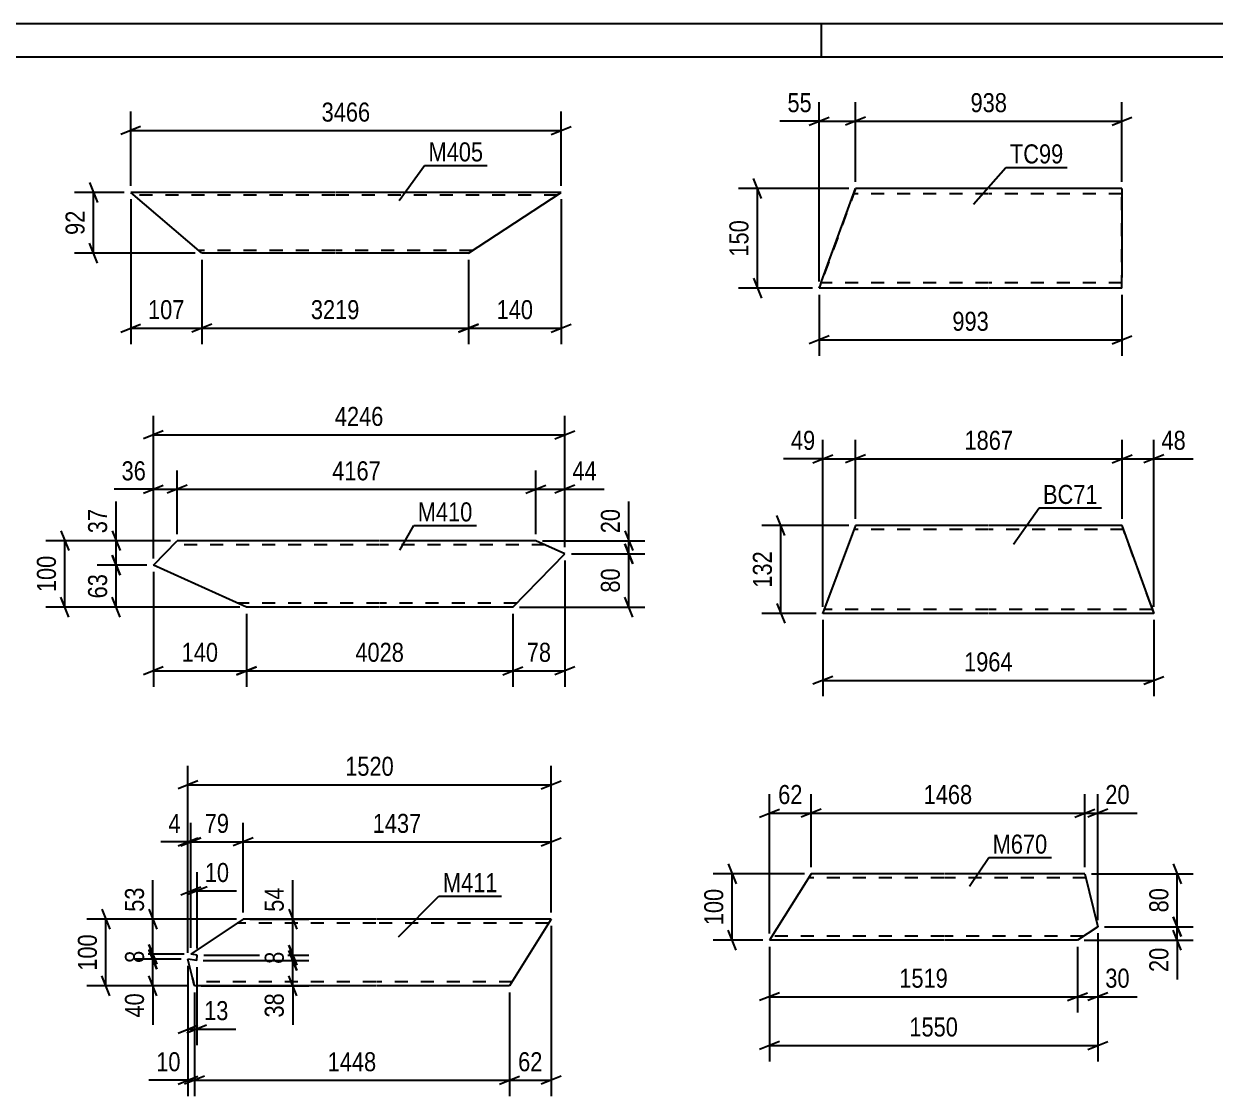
# Model space of a CAD drawing. Header units: millimetres. Extents: x 0 to 841, y 0 to 594.
# Drawn here: x 511 to 690.2, y 432.7 to 594 of the extents above; entities that cross this region are included whole.
import ezdxf

# ---------------------------------------------------------------- set-up
doc = ezdxf.new("R2010")
doc.units = ezdxf.units.MM
doc.linetypes.add('DXK_LINE_DOT2', pattern=[3.9198, 1.9599, -1.9599])
doc.styles.add('Arial Narrow', font='ARIALN.TTF', dxfattribs={"height": 0.2})

# ---------------------------------------------------------------- blocks, each defined once
blk = doc.blocks.new('Unknown-682121855-1161')
at = {"color": 5, "linetype": 'Continuous'}
for p, q in [((841, 594), (0, 594)), ((631, 589), (631, 594)), ((836, 589), (5, 589))]:
    blk.add_line(p, q, dxfattribs=at)
blk = doc.blocks.new('Part-682121855-4216 - 4199')
at = {"color": 7, "linetype": 'DXK_LINE_DOT2'}
for p, q in [((636.11, 569.22), (630.65, 554.22)), ((635.82, 568.42), (635.82, 568.42)), ((656.11, 568.42), (635.82, 568.42)), ((636.11, 569.22), (636.11, 569.22)), ((676.21, 568.42), (656.21, 568.42)), ((676.21, 554.22), (676.21, 569.22)), ((630.65, 554.22), (630.65, 554.22)), ((630.94, 555.02), (630.94, 555.02)), ((656.11, 555.02), (630.94, 555.02)), ((676.21, 555.02), (656.21, 555.02)), ((676.21, 555.09), (676.21, 555.52)), ((676.21, 555.02), (676.21, 555.09))]:
    blk.add_line(p, q, dxfattribs=at)
at = {"color": 2, "linetype": 'Continuous'}
for p, q in [((631.01, 555.21), (636.11, 569.22)), ((636.11, 569.22), (636.11, 569.22)), ((656.11, 569.22), (636.11, 569.22)), ((676.21, 569.22), (656.21, 569.22)), ((676.21, 569.22), (676.21, 555.82)), ((676.21, 554.22), (676.21, 555.82)), ((630.65, 554.22), (630.82, 554.69)), ((630.65, 554.22), (630.65, 554.22)), ((656.11, 554.22), (630.65, 554.22)), ((630.82, 554.69), (631.01, 555.21)), ((676.21, 554.22), (656.21, 554.22))]:
    blk.add_line(p, q, dxfattribs=at)
blk = doc.blocks.new('Part-682121855-13088 - 13087')
at = {"color": 2, "linetype": 'Continuous'}
for p, q in [((530.46, 512.54), (534.06, 516.24)), ((564.47, 516.24), (534.06, 516.24)), ((588.03, 516.24), (564.57, 516.24)), ((592.39, 514.27), (588.03, 516.24)), ((584.57, 506.24), (592.39, 514.27)), ((544.47, 506.24), (530.46, 512.54)), ((564.47, 506.24), (544.47, 506.24)), ((584.57, 506.24), (564.57, 506.24))]:
    blk.add_line(p, q, dxfattribs=at)
at = {"color": 7, "linetype": 'DXK_LINE_DOT2'}
for p, q in [((564.47, 515.64), (533.47, 515.64)), ((589.36, 515.64), (564.57, 515.64)), ((564.47, 506.84), (543.13, 506.84)), ((585.15, 506.84), (564.57, 506.84))]:
    blk.add_line(p, q, dxfattribs=at)
blk = doc.blocks.new('Part-682121855-13110 - 13109')
at = {"color": 2, "linetype": 'Continuous'}
for p, q in [((543.96, 459.28), (536.08, 454.01)), ((563.96, 459.28), (543.96, 459.28)), ((590.3, 459.28), (564.06, 459.28)), ((590.3, 459.28), (584.06, 449.28)), ((537.07, 453.9), (536.08, 454.01)), ((536.98, 453.1), (537.07, 453.9)), ((536.35, 450.48), (535.67, 453.26)), ((536.98, 453.1), (535.67, 453.26)), ((536.62, 449.38), (536.35, 450.48)), ((536.64, 449.28), (536.62, 449.38)), ((563.96, 449.28), (536.64, 449.28)), ((584.06, 449.28), (564.06, 449.28))]:
    blk.add_line(p, q, dxfattribs=at)
at = {"color": 7, "linetype": 'DXK_LINE_DOT2'}
for p, q in [((563.96, 458.68), (543.06, 458.68)), ((589.92, 458.68), (564.06, 458.68)), ((536.35, 450.48), (536.56, 449.64)), ((563.96, 449.88), (536.5, 449.88)), ((584.43, 449.88), (564.06, 449.88))]:
    blk.add_line(p, q, dxfattribs=at)
blk = doc.blocks.new('Part-682121855-13118 - 13117')
at = {"color": 2, "linetype": 'Continuous'}
for p, q in [((629.43, 466.13), (628.68, 464.93)), ((649.43, 466.13), (629.43, 466.13)), ((670.62, 466.13), (649.53, 466.13)), ((670.62, 466.13), (672.57, 458.17)), ((628.68, 464.93), (623.18, 456.13)), ((672.57, 458.17), (669.53, 456.13)), ((649.43, 456.13), (623.18, 456.13)), ((669.53, 456.13), (649.53, 456.13))]:
    blk.add_line(p, q, dxfattribs=at)
at = {"color": 7, "linetype": 'DXK_LINE_DOT2'}
for p, q in [((629.21, 465.78), (629.43, 466.13)), ((649.43, 465.53), (629.05, 465.53)), ((670.77, 465.53), (649.53, 465.53)), ((649.43, 456.73), (623.56, 456.73)), ((670.42, 456.73), (649.53, 456.73))]:
    blk.add_line(p, q, dxfattribs=at)
blk = doc.blocks.new('Part-682121855-2240 - 2224')
at = {"color": 2, "linetype": 'Continuous'}
for p, q in [((636.12, 518.51), (635.67, 517.31)), ((656.12, 518.51), (636.12, 518.51)), ((676.22, 518.51), (656.22, 518.51)), ((680.58, 506.51), (676.22, 518.51)), ((635.67, 517.31), (631.22, 505.4)), ((680.58, 506.51), (681.02, 505.31)), ((631.18, 505.31), (631.22, 505.4)), ((656.12, 505.31), (631.18, 505.31)), ((681.02, 505.31), (656.22, 505.31))]:
    blk.add_line(p, q, dxfattribs=at)
at = {"color": 7, "linetype": 'DXK_LINE_DOT2'}
for p, q in [((636.08, 518.42), (635.99, 518.16)), ((636.12, 518.51), (636.08, 518.42)), ((676.65, 517.31), (676.22, 518.51)), ((656.12, 517.91), (635.89, 517.91)), ((676.43, 517.91), (656.22, 517.91)), ((676.45, 517.86), (676.43, 517.91)), ((676.5, 517.73), (676.49, 517.77)), ((680.58, 506.51), (676.57, 517.54)), ((656.12, 505.91), (631.41, 505.91)), ((631.63, 506.51), (631.63, 506.51)), ((631.63, 506.51), (631.63, 506.51)), ((680.8, 505.91), (656.22, 505.91)), ((680.99, 505.4), (680.58, 506.51)), ((631.18, 505.31), (631.18, 505.31)), ((681.02, 505.31), (680.99, 505.4))]:
    blk.add_line(p, q, dxfattribs=at)
blk = doc.blocks.new('Part-682121855-1275 - 1257')
at = {"color": 2, "linetype": 'Continuous'}
for p, q in [((537.69, 559.55), (527.05, 568.64)), ((557.76, 568.64), (527.05, 568.64)), ((591.83, 568.64), (557.86, 568.64)), ((577.86, 559.49), (591.83, 568.64)), ((537.76, 559.49), (537.69, 559.55)), ((557.76, 559.49), (537.76, 559.49)), ((577.86, 559.49), (557.86, 559.49))]:
    blk.add_line(p, q, dxfattribs=at)
at = {"color": 7, "linetype": 'DXK_LINE_DOT2'}
for p, q in [((557.76, 568.24), (527.51, 568.24)), ((591.22, 568.24), (557.86, 568.24)), ((557.76, 559.89), (537.29, 559.89)), ((578.47, 559.89), (557.86, 559.89))]:
    blk.add_line(p, q, dxfattribs=at)
blk = doc.blocks.new('StraightDimension-682121855-20503 - 4199')
at = {"color": 7, "linetype": 'Continuous'}
for p, q in [((636.11, 570.22), (636.11, 582.21)), ((676.21, 570.22), (676.21, 582.21)), ((637.61, 579.96), (634.61, 578.76)), ((636.11, 579.36), (676.21, 579.36)), ((674.71, 578.76), (677.71, 579.96))]:
    blk.add_line(p, q, dxfattribs=at)
at = {"color": 0}
blk.add_wipeout([(659.5, 580.11), (659.5, 584.31), (652.82, 584.31), (652.82, 580.11)], dxfattribs=at)
at = {"color": 3, "style": 'Arial Narrow'}
blk.add_text('938', height=2.863, dxfattribs=at).set_placement((653.42, 580.71))
blk = doc.blocks.new('StraightDimension-682121855-20504 - 4199')
at = {"color": 7, "linetype": 'Continuous'}
for p, q in [((630.65, 555.22), (630.65, 582.21)), ((636.11, 570.22), (636.11, 582.21)), ((629.15, 578.76), (632.15, 579.96)), ((630.65, 579.36), (636.11, 579.36)), ((637.61, 579.96), (634.61, 578.76))]:
    blk.add_line(p, q, dxfattribs=at)
at = {"color": 0}
blk.add_wipeout([(630.13, 580.11), (630.13, 584.31), (625.27, 584.31), (625.27, 580.11)], dxfattribs=at)
at = {"color": 7, "linetype": 'Continuous'}
blk.add_line((630.65, 579.36), (624.74, 579.36), dxfattribs=at)
blk.add_line((630.65, 579.36), (624.74, 579.36), dxfattribs=at)
at = {"color": 3, "style": 'Arial Narrow'}
blk.add_text('55', height=2.863, dxfattribs=at).set_placement((625.87, 580.71))
blk = doc.blocks.new('StraightDimension-682121855-4264 - 4199')
at = {"color": 7, "linetype": 'Continuous'}
for p, q in [((621.95, 567.72), (620.75, 570.72)), ((635.11, 569.22), (618.5, 569.22)), ((621.35, 554.22), (621.35, 569.22)), ((620.75, 555.72), (621.95, 552.72)), ((629.65, 554.22), (618.5, 554.22))]:
    blk.add_line(p, q, dxfattribs=at)
at = {"color": 0}
blk.add_wipeout([(620.6, 565.07), (616.4, 565.07), (616.4, 558.38), (620.6, 558.38)], dxfattribs=at)
at = {"color": 3, "style": 'Arial Narrow'}
blk.add_text('150', height=2.863, rotation=90.0002, dxfattribs=at).set_placement((620, 558.98))
blk = doc.blocks.new('StraightDimension-682121855-20594 - 4199')
at = {"color": 7, "linetype": 'Continuous'}
for p, q in [((630.65, 553.22), (630.65, 544.07)), ((676.21, 553.22), (676.21, 544.07)), ((632.15, 547.07), (629.15, 545.87)), ((674.71, 545.87), (677.71, 547.07)), ((630.65, 546.47), (676.21, 546.47))]:
    blk.add_line(p, q, dxfattribs=at)
at = {"color": 0}
blk.add_wipeout([(656.77, 547.22), (656.77, 551.42), (650.09, 551.42), (650.09, 547.22)], dxfattribs=at)
at = {"color": 3, "style": 'Arial Narrow'}
blk.add_text('993', height=2.863, dxfattribs=at).set_placement((650.69, 547.82))
blk = doc.blocks.new('StraightDimension-682121855-13156 - 13087')
at = {"color": 7, "linetype": 'Continuous'}
for p, q in [((588.03, 517.24), (588.03, 526.82)), ((592.39, 515.27), (592.39, 526.82)), ((586.53, 523.37), (589.53, 524.57)), ((588.03, 523.97), (592.39, 523.97)), ((593.89, 524.57), (590.89, 523.37))]:
    blk.add_line(p, q, dxfattribs=at)
at = {"color": 0}
blk.add_wipeout([(597.77, 524.72), (597.77, 528.92), (592.92, 528.92), (592.92, 524.72)], dxfattribs=at)
at = {"color": 7, "linetype": 'Continuous'}
blk.add_line((592.39, 523.97), (598.3, 523.97), dxfattribs=at)
blk.add_line((592.39, 523.97), (598.3, 523.97), dxfattribs=at)
at = {"color": 3, "style": 'Arial Narrow'}
blk.add_text('44', height=2.863, dxfattribs=at).set_placement((593.52, 525.32))
blk = doc.blocks.new('StraightDimension-682121855-13369 - 13087')
at = {"color": 7, "linetype": 'Continuous'}
for p, q in [((524.25, 514.04), (525.45, 511.04)), ((529.46, 512.54), (522, 512.54)), ((524.85, 506.24), (524.85, 512.54)), ((525.45, 504.74), (524.25, 507.74)), ((543.47, 506.24), (522, 506.24))]:
    blk.add_line(p, q, dxfattribs=at)
at = {"color": 0}
blk.add_wipeout([(524.1, 511.82), (519.9, 511.82), (519.9, 506.96), (524.1, 506.96)], dxfattribs=at)
at = {"color": 3, "style": 'Arial Narrow'}
blk.add_text('63', height=2.863, rotation=90.0002, dxfattribs=at).set_placement((523.5, 507.56))
blk = doc.blocks.new('StraightDimension-682121855-13252 - 13087')
at = {"color": 7, "linetype": 'Continuous'}
for p, q in [((530.46, 511.54), (530.46, 494.27)), ((544.47, 505.24), (544.47, 494.27)), ((531.96, 497.27), (528.96, 496.07)), ((530.46, 496.67), (544.47, 496.67)), ((542.97, 496.07), (545.97, 497.27))]:
    blk.add_line(p, q, dxfattribs=at)
at = {"color": 0}
blk.add_wipeout([(540.81, 497.42), (540.81, 501.62), (534.12, 501.62), (534.12, 497.42)], dxfattribs=at)
at = {"color": 3, "style": 'Arial Narrow'}
blk.add_text('140', height=2.863, dxfattribs=at).set_placement((534.72, 498.02))
blk = doc.blocks.new('StraightDimension-682121855-13124 - 13087')
at = {"color": 7, "linetype": 'Continuous'}
for p, q in [((530.46, 513.54), (530.46, 535.01)), ((592.39, 515.27), (592.39, 535.01)), ((531.96, 532.76), (528.96, 531.56)), ((590.89, 531.56), (593.89, 532.76)), ((530.46, 532.16), (592.39, 532.16))]:
    blk.add_line(p, q, dxfattribs=at)
at = {"color": 0}
blk.add_wipeout([(565.68, 532.91), (565.68, 537.11), (557.17, 537.11), (557.17, 532.91)], dxfattribs=at)
at = {"color": 3, "style": 'Arial Narrow'}
blk.add_text('4246', height=2.863, dxfattribs=at).set_placement((557.77, 533.51))
blk = doc.blocks.new('StraightDimension-682121855-13432 - 13087')
at = {"color": 7, "linetype": 'Continuous'}
for p, q in [((601.41, 515.77), (602.61, 512.77)), ((593.39, 514.27), (604.41, 514.27)), ((602.01, 506.24), (602.01, 514.27)), ((602.61, 504.74), (601.41, 507.74)), ((585.57, 506.24), (604.41, 506.24))]:
    blk.add_line(p, q, dxfattribs=at)
at = {"color": 0}
blk.add_wipeout([(601.26, 512.68), (597.06, 512.68), (597.06, 507.83), (601.26, 507.83)], dxfattribs=at)
at = {"color": 3, "style": 'Arial Narrow'}
blk.add_text('80', height=2.863, rotation=90.0002, dxfattribs=at).set_placement((600.66, 508.43))
blk = doc.blocks.new('StraightDimension-682121855-13368 - 13087')
at = {"color": 7, "linetype": 'Continuous'}
for p, q in [((524.25, 517.74), (525.45, 514.74)), ((533.06, 516.24), (522, 516.24)), ((524.85, 512.54), (524.85, 516.24)), ((525.45, 511.04), (524.25, 514.04)), ((529.46, 512.54), (522, 512.54))]:
    blk.add_line(p, q, dxfattribs=at)
at = {"color": 0}
blk.add_wipeout([(524.1, 521.62), (519.9, 521.62), (519.9, 516.76), (524.1, 516.76)], dxfattribs=at)
at = {"color": 7, "linetype": 'Continuous'}
blk.add_line((524.85, 516.24), (524.85, 522.14), dxfattribs=at)
blk.add_line((524.85, 516.24), (524.85, 522.14), dxfattribs=at)
at = {"color": 3, "style": 'Arial Narrow'}
blk.add_text('37', height=2.863, rotation=90.0002, dxfattribs=at).set_placement((523.5, 517.36))
blk = doc.blocks.new('StraightDimension-682121855-13157 - 13087')
at = {"color": 7, "linetype": 'Continuous'}
for p, q in [((534.06, 517.24), (534.06, 526.82)), ((588.03, 517.24), (588.03, 526.82)), ((535.56, 524.57), (532.56, 523.37)), ((534.06, 523.97), (588.03, 523.97)), ((586.53, 523.37), (589.53, 524.57))]:
    blk.add_line(p, q, dxfattribs=at)
at = {"color": 0}
blk.add_wipeout([(565.3, 524.72), (565.3, 528.92), (556.78, 528.92), (556.78, 524.72)], dxfattribs=at)
at = {"color": 3, "style": 'Arial Narrow'}
blk.add_text('4167', height=2.863, dxfattribs=at).set_placement((557.38, 525.32))
blk = doc.blocks.new('StraightDimension-682121855-13158 - 13087')
at = {"color": 7, "linetype": 'Continuous'}
for p, q in [((530.46, 513.54), (530.46, 526.82)), ((534.06, 517.24), (534.06, 526.82)), ((528.96, 523.37), (531.96, 524.57)), ((530.46, 523.97), (534.06, 523.97)), ((535.56, 524.57), (532.56, 523.37))]:
    blk.add_line(p, q, dxfattribs=at)
at = {"color": 0}
blk.add_wipeout([(529.93, 524.72), (529.93, 528.92), (525.08, 528.92), (525.08, 524.72)], dxfattribs=at)
at = {"color": 7, "linetype": 'Continuous'}
blk.add_line((530.46, 523.97), (524.55, 523.97), dxfattribs=at)
blk.add_line((530.46, 523.97), (524.55, 523.97), dxfattribs=at)
at = {"color": 3, "style": 'Arial Narrow'}
blk.add_text('36', height=2.863, dxfattribs=at).set_placement((525.68, 525.32))
blk = doc.blocks.new('StraightDimension-682121855-13250 - 13087')
at = {"color": 7, "linetype": 'Continuous'}
for p, q in [((592.39, 513.27), (592.39, 494.27)), ((584.57, 505.24), (584.57, 494.27)), ((583.07, 496.07), (586.07, 497.27)), ((584.57, 496.67), (592.39, 496.67)), ((593.89, 497.27), (590.89, 496.07))]:
    blk.add_line(p, q, dxfattribs=at)
at = {"color": 0}
blk.add_wipeout([(590.91, 497.42), (590.91, 501.62), (586.05, 501.62), (586.05, 497.42)], dxfattribs=at)
at = {"color": 3, "style": 'Arial Narrow'}
blk.add_text('78', height=2.863, dxfattribs=at).set_placement((586.65, 498.02))
blk = doc.blocks.new('StraightDimension-682121855-13251 - 13087')
at = {"color": 7, "linetype": 'Continuous'}
for p, q in [((544.47, 505.24), (544.47, 494.27)), ((584.57, 505.24), (584.57, 494.27)), ((545.97, 497.27), (542.97, 496.07)), ((544.47, 496.67), (584.57, 496.67)), ((583.07, 496.07), (586.07, 497.27))]:
    blk.add_line(p, q, dxfattribs=at)
at = {"color": 0}
blk.add_wipeout([(568.77, 497.42), (568.77, 501.62), (560.26, 501.62), (560.26, 497.42)], dxfattribs=at)
at = {"color": 3, "style": 'Arial Narrow'}
blk.add_text('4028', height=2.863, dxfattribs=at).set_placement((560.86, 498.02))
blk = doc.blocks.new('StraightDimension-682121855-13336 - 13087')
at = {"color": 7, "linetype": 'Continuous'}
for p, q in [((516.55, 517.74), (517.75, 514.74)), ((533.06, 516.24), (514.3, 516.24)), ((517.15, 506.24), (517.15, 516.24)), ((517.75, 504.74), (516.55, 507.74)), ((543.47, 506.24), (514.3, 506.24))]:
    blk.add_line(p, q, dxfattribs=at)
at = {"color": 0}
blk.add_wipeout([(516.4, 514.58), (512.2, 514.58), (512.2, 507.9), (516.4, 507.9)], dxfattribs=at)
at = {"color": 3, "style": 'Arial Narrow'}
blk.add_text('100', height=2.863, rotation=90.0002, dxfattribs=at).set_placement((515.8, 508.5))
blk = doc.blocks.new('StraightDimension-682121855-13431 - 13087')
at = {"color": 7, "linetype": 'Continuous'}
for p, q in [((601.41, 517.74), (602.61, 514.74)), ((589.03, 516.24), (604.41, 516.24)), ((602.61, 512.77), (601.41, 515.77)), ((602.01, 514.27), (602.01, 516.24)), ((593.39, 514.27), (604.41, 514.27))]:
    blk.add_line(p, q, dxfattribs=at)
at = {"color": 0}
blk.add_wipeout([(601.26, 521.62), (597.06, 521.62), (597.06, 516.76), (601.26, 516.76)], dxfattribs=at)
at = {"color": 7, "linetype": 'Continuous'}
blk.add_line((602.01, 516.24), (602.01, 522.14), dxfattribs=at)
blk.add_line((602.01, 516.24), (602.01, 522.14), dxfattribs=at)
at = {"color": 3, "style": 'Arial Narrow'}
blk.add_text('20', height=2.863, rotation=90.0002, dxfattribs=at).set_placement((600.66, 517.36))
blk = doc.blocks.new('StraightDimension-682121855-13562 - 13109')
at = {"color": 7, "linetype": 'Continuous'}
for p, q in [((590.3, 458.28), (590.3, 432.67)), ((584.06, 448.28), (584.06, 432.67)), ((582.56, 434.47), (585.56, 435.67)), ((591.8, 435.67), (588.8, 434.47)), ((584.06, 435.07), (590.3, 435.07))]:
    blk.add_line(p, q, dxfattribs=at)
at = {"color": 0}
blk.add_wipeout([(589.6, 435.82), (589.6, 440.02), (584.75, 440.02), (584.75, 435.82)], dxfattribs=at)
at = {"color": 3, "style": 'Arial Narrow'}
blk.add_text('62', height=2.863, dxfattribs=at).set_placement((585.35, 436.42))
blk = doc.blocks.new('StraightDimension-682121855-13503 - 13109')
at = {"color": 7, "linetype": 'Continuous'}
for p, q in [((535.67, 454.26), (535.67, 482.37)), ((590.3, 460.28), (590.3, 482.37)), ((537.17, 480.12), (534.17, 478.92)), ((535.67, 479.52), (590.3, 479.52)), ((588.8, 478.92), (591.8, 480.12))]:
    blk.add_line(p, q, dxfattribs=at)
at = {"color": 0}
blk.add_wipeout([(567.24, 480.27), (567.24, 484.47), (558.73, 484.47), (558.73, 480.27)], dxfattribs=at)
at = {"color": 3, "style": 'Arial Narrow'}
blk.add_text('1520', height=2.863, dxfattribs=at).set_placement((559.33, 480.87))
blk = doc.blocks.new('StraightDimension-682121855-13563 - 13109')
at = {"color": 7, "linetype": 'Continuous'}
for p, q in [((536.64, 448.28), (536.64, 432.67)), ((584.06, 448.28), (584.06, 432.67)), ((538.14, 435.67), (535.14, 434.47)), ((582.56, 434.47), (585.56, 435.67)), ((536.64, 435.07), (584.06, 435.07))]:
    blk.add_line(p, q, dxfattribs=at)
at = {"color": 0}
blk.add_wipeout([(564.61, 435.82), (564.61, 440.02), (556.09, 440.02), (556.09, 435.82)], dxfattribs=at)
at = {"color": 3, "style": 'Arial Narrow'}
blk.add_text('1448', height=2.863, dxfattribs=at).set_placement((556.69, 436.42))
blk = doc.blocks.new('StraightDimension-682121855-13564 - 13109')
at = {"color": 7, "linetype": 'Continuous'}
for p, q in [((535.67, 452.26), (535.67, 432.67)), ((536.64, 448.28), (536.64, 432.67)), ((534.17, 434.47), (537.17, 435.67)), ((538.14, 435.67), (535.14, 434.47)), ((535.67, 435.07), (536.64, 435.07))]:
    blk.add_line(p, q, dxfattribs=at)
at = {"color": 0}
blk.add_wipeout([(535.14, 435.82), (535.14, 440.02), (530.29, 440.02), (530.29, 435.82)], dxfattribs=at)
at = {"color": 7, "linetype": 'Continuous'}
blk.add_line((535.67, 435.07), (529.76, 435.07), dxfattribs=at)
blk.add_line((535.67, 435.07), (529.76, 435.07), dxfattribs=at)
at = {"color": 3, "style": 'Arial Narrow'}
blk.add_text('10', height=2.863, dxfattribs=at).set_placement((530.89, 436.42))
blk = doc.blocks.new('StraightDimension-682121855-13717 - 13109')
at = {"color": 7, "linetype": 'Continuous'}
for p, q in [((543.96, 460.28), (543.96, 473.78)), ((590.3, 460.28), (590.3, 473.78)), ((545.46, 471.53), (542.46, 470.33)), ((588.8, 470.33), (591.8, 471.53)), ((543.96, 470.93), (590.3, 470.93))]:
    blk.add_line(p, q, dxfattribs=at)
at = {"color": 0}
blk.add_wipeout([(571.38, 471.68), (571.38, 475.88), (562.87, 475.88), (562.87, 471.68)], dxfattribs=at)
at = {"color": 3, "style": 'Arial Narrow'}
blk.add_text('1437', height=2.863, dxfattribs=at).set_placement((563.47, 472.28))
blk = doc.blocks.new('StraightDimension-682121855-13718 - 13109')
at = {"color": 7, "linetype": 'Continuous'}
for p, q in [((536.08, 455.01), (536.08, 473.78)), ((543.96, 460.28), (543.96, 473.78)), ((534.58, 470.33), (537.58, 471.53)), ((545.46, 471.53), (542.46, 470.33)), ((536.08, 470.93), (543.96, 470.93))]:
    blk.add_line(p, q, dxfattribs=at)
at = {"color": 0}
blk.add_wipeout([(542.45, 471.68), (542.45, 475.88), (537.59, 475.88), (537.59, 471.68)], dxfattribs=at)
at = {"color": 3, "style": 'Arial Narrow'}
blk.add_text('79', height=2.863, dxfattribs=at).set_placement((538.19, 472.28))
blk = doc.blocks.new('StraightDimension-682121855-13719 - 13109')
at = {"color": 7, "linetype": 'Continuous'}
for p, q in [((535.67, 454.26), (535.67, 473.78)), ((536.08, 455.01), (536.08, 473.78)), ((534.17, 470.33), (537.17, 471.53)), ((537.58, 471.53), (534.58, 470.33)), ((535.67, 470.93), (536.08, 470.93))]:
    blk.add_line(p, q, dxfattribs=at)
at = {"color": 0}
blk.add_wipeout([(535.14, 471.68), (535.14, 475.88), (532.12, 475.88), (532.12, 471.68)], dxfattribs=at)
at = {"color": 7, "linetype": 'Continuous'}
blk.add_line((535.67, 470.93), (531.59, 470.93), dxfattribs=at)
blk.add_line((535.67, 470.93), (531.59, 470.93), dxfattribs=at)
at = {"color": 3, "style": 'Arial Narrow'}
blk.add_text('4', height=2.86, dxfattribs=at).set_placement((532.72, 472.28))
blk = doc.blocks.new('StraightDimension-682121855-13863 - 13109')
at = {"color": 7, "linetype": 'Continuous'}
for p, q in [((529.8, 460.78), (531, 457.78)), ((542.96, 459.28), (527.55, 459.28)), ((530.4, 454.01), (530.4, 459.28)), ((531, 452.51), (529.8, 455.51)), ((535.08, 454.01), (527.55, 454.01))]:
    blk.add_line(p, q, dxfattribs=at)
at = {"color": 0}
blk.add_wipeout([(529.65, 464.67), (525.45, 464.67), (525.45, 459.81), (529.65, 459.81)], dxfattribs=at)
at = {"color": 7, "linetype": 'Continuous'}
blk.add_line((530.4, 459.28), (530.4, 465.19), dxfattribs=at)
blk.add_line((530.4, 459.28), (530.4, 465.19), dxfattribs=at)
at = {"color": 3, "style": 'Arial Narrow'}
blk.add_text('53', height=2.863, rotation=90.0002, dxfattribs=at).set_placement((529.05, 460.41))
blk = doc.blocks.new('StraightDimension-682121855-13864 - 13109')
at = {"color": 7, "linetype": 'Continuous'}
for p, q in [((529.8, 455.51), (531, 452.51)), ((535.08, 454.01), (527.55, 454.01)), ((531, 451.76), (529.8, 454.76)), ((530.4, 453.26), (530.4, 454.01)), ((534.67, 453.26), (527.55, 453.26))]:
    blk.add_line(p, q, dxfattribs=at)
at = {"color": 0}
blk.add_wipeout([(529.65, 455.15), (525.45, 455.15), (525.45, 452.12), (529.65, 452.12)], dxfattribs=at)
at = {"color": 3, "style": 'Arial Narrow'}
blk.add_text('8', height=2.86, rotation=90.0002, dxfattribs=at).set_placement((529.05, 452.72))
blk = doc.blocks.new('StraightDimension-682121855-13865 - 13109')
at = {"color": 7, "linetype": 'Continuous'}
for p, q in [((529.8, 454.76), (531, 451.76)), ((534.67, 453.26), (527.55, 453.26)), ((530.4, 449.28), (530.4, 453.26)), ((531, 447.78), (529.8, 450.78)), ((535.64, 449.28), (527.55, 449.28))]:
    blk.add_line(p, q, dxfattribs=at)
at = {"color": 0}
blk.add_wipeout([(529.65, 448.76), (525.45, 448.76), (525.45, 443.9), (529.65, 443.9)], dxfattribs=at)
at = {"color": 7, "linetype": 'Continuous'}
blk.add_line((530.4, 449.28), (530.4, 443.38), dxfattribs=at)
blk.add_line((530.4, 449.28), (530.4, 443.38), dxfattribs=at)
at = {"color": 3, "style": 'Arial Narrow'}
blk.add_text('40', height=2.863, rotation=90.0002, dxfattribs=at).set_placement((529.05, 444.5))
blk = doc.blocks.new('StraightDimension-682121855-13981 - 13109')
at = {"color": 7, "linetype": 'Continuous'}
for p, q in [((550.83, 460.78), (552.03, 457.78)), ((544.96, 459.28), (553.83, 459.28)), ((551.43, 453.9), (551.43, 459.28)), ((552.03, 452.4), (550.83, 455.4)), ((538.07, 453.9), (553.83, 453.9))]:
    blk.add_line(p, q, dxfattribs=at)
at = {"color": 0}
blk.add_wipeout([(550.68, 464.67), (546.48, 464.67), (546.48, 459.81), (550.68, 459.81)], dxfattribs=at)
at = {"color": 7, "linetype": 'Continuous'}
blk.add_line((551.43, 459.28), (551.43, 465.19), dxfattribs=at)
blk.add_line((551.43, 459.28), (551.43, 465.19), dxfattribs=at)
at = {"color": 3, "style": 'Arial Narrow'}
blk.add_text('54', height=2.863, rotation=90.0002, dxfattribs=at).set_placement((550.08, 460.41))
blk = doc.blocks.new('StraightDimension-682121855-13982 - 13109')
at = {"color": 7, "linetype": 'Continuous'}
for p, q in [((550.83, 455.4), (552.03, 452.4)), ((538.07, 453.9), (553.83, 453.9)), ((552.03, 451.6), (550.83, 454.6)), ((551.43, 453.1), (551.43, 453.9)), ((537.98, 453.1), (553.83, 453.1))]:
    blk.add_line(p, q, dxfattribs=at)
at = {"color": 0}
blk.add_wipeout([(550.68, 455.01), (546.48, 455.01), (546.48, 451.98), (550.68, 451.98)], dxfattribs=at)
at = {"color": 3, "style": 'Arial Narrow'}
blk.add_text('8', height=2.86, rotation=90.0002, dxfattribs=at).set_placement((550.08, 452.58))
blk = doc.blocks.new('StraightDimension-682121855-13983 - 13109')
at = {"color": 7, "linetype": 'Continuous'}
for p, q in [((550.83, 454.6), (552.03, 451.6)), ((537.98, 453.1), (553.83, 453.1)), ((551.43, 449.28), (551.43, 453.1)), ((552.03, 447.78), (550.83, 450.78)), ((537.64, 449.28), (553.83, 449.28))]:
    blk.add_line(p, q, dxfattribs=at)
at = {"color": 0}
blk.add_wipeout([(550.68, 448.76), (546.48, 448.76), (546.48, 443.9), (550.68, 443.9)], dxfattribs=at)
at = {"color": 7, "linetype": 'Continuous'}
blk.add_line((551.43, 449.28), (551.43, 443.38), dxfattribs=at)
blk.add_line((551.43, 449.28), (551.43, 443.38), dxfattribs=at)
at = {"color": 3, "style": 'Arial Narrow'}
blk.add_text('38', height=2.863, rotation=90.0002, dxfattribs=at).set_placement((550.08, 444.5))
blk = doc.blocks.new('StraightDimension-682121855-14059 - 13109')
at = {"color": 7, "linetype": 'Continuous'}
for p, q in [((535.67, 452.26), (535.67, 440.36)), ((536.98, 452.1), (536.98, 440.36)), ((534.17, 442.16), (537.17, 443.36)), ((538.48, 443.36), (535.48, 442.16)), ((535.67, 442.76), (536.98, 442.76))]:
    blk.add_line(p, q, dxfattribs=at)
at = {"color": 0}
blk.add_wipeout([(542.36, 443.51), (542.36, 447.71), (537.5, 447.71), (537.5, 443.51)], dxfattribs=at)
at = {"color": 7, "linetype": 'Continuous'}
blk.add_line((536.98, 442.76), (542.89, 442.76), dxfattribs=at)
blk.add_line((536.98, 442.76), (542.89, 442.76), dxfattribs=at)
at = {"color": 3, "style": 'Arial Narrow'}
blk.add_text('13', height=2.863, dxfattribs=at).set_placement((538.1, 444.11))
blk = doc.blocks.new('StraightDimension-682121855-14121 - 13109')
at = {"color": 7, "linetype": 'Continuous'}
for p, q in [((536.08, 455.01), (536.08, 466.39)), ((537.07, 454.9), (537.07, 466.39)), ((534.58, 462.94), (537.58, 464.14)), ((538.57, 464.14), (535.57, 462.94)), ((536.08, 463.54), (537.07, 463.54))]:
    blk.add_line(p, q, dxfattribs=at)
at = {"color": 0}
blk.add_wipeout([(542.45, 464.29), (542.45, 468.49), (537.6, 468.49), (537.6, 464.29)], dxfattribs=at)
at = {"color": 7, "linetype": 'Continuous'}
blk.add_line((537.07, 463.54), (542.98, 463.54), dxfattribs=at)
blk.add_line((537.07, 463.54), (542.98, 463.54), dxfattribs=at)
at = {"color": 3, "style": 'Arial Narrow'}
blk.add_text('10', height=2.863, dxfattribs=at).set_placement((538.2, 464.89))
blk = doc.blocks.new('StraightDimension-682121855-14139 - 13109')
at = {"color": 7, "linetype": 'Continuous'}
for p, q in [((522.71, 460.78), (523.91, 457.78)), ((542.96, 459.28), (520.46, 459.28)), ((523.31, 449.28), (523.31, 459.28)), ((523.91, 447.78), (522.71, 450.78)), ((535.64, 449.28), (520.46, 449.28))]:
    blk.add_line(p, q, dxfattribs=at)
at = {"color": 0}
blk.add_wipeout([(522.56, 457.63), (518.36, 457.63), (518.36, 450.94), (522.56, 450.94)], dxfattribs=at)
at = {"color": 3, "style": 'Arial Narrow'}
blk.add_text('100', height=2.863, rotation=90.0002, dxfattribs=at).set_placement((521.96, 451.54))
blk = doc.blocks.new('StraightDimension-682121855-14226 - 13117')
at = {"color": 7, "linetype": 'Continuous'}
for p, q in [((670.62, 467.13), (670.62, 478.12)), ((672.57, 459.17), (672.57, 478.12)), ((669.12, 474.67), (672.12, 475.87)), ((670.62, 475.27), (672.57, 475.27)), ((674.07, 475.87), (671.07, 474.67))]:
    blk.add_line(p, q, dxfattribs=at)
at = {"color": 0}
blk.add_wipeout([(677.95, 476.02), (677.95, 480.22), (673.1, 480.22), (673.1, 476.02)], dxfattribs=at)
at = {"color": 7, "linetype": 'Continuous'}
blk.add_line((672.57, 475.27), (678.48, 475.27), dxfattribs=at)
blk.add_line((672.57, 475.27), (678.48, 475.27), dxfattribs=at)
at = {"color": 3, "style": 'Arial Narrow'}
blk.add_text('20', height=2.863, dxfattribs=at).set_placement((673.7, 476.62))
blk = doc.blocks.new('StraightDimension-682121855-14191 - 13117')
at = {"color": 7, "linetype": 'Continuous'}
for p, q in [((672.57, 457.17), (672.57, 445.24)), ((669.53, 455.13), (669.53, 445.24)), ((668.03, 447.04), (671.03, 448.24)), ((674.07, 448.24), (671.07, 447.04)), ((669.53, 447.64), (672.57, 447.64))]:
    blk.add_line(p, q, dxfattribs=at)
at = {"color": 0}
blk.add_wipeout([(677.95, 448.39), (677.95, 452.59), (673.1, 452.59), (673.1, 448.39)], dxfattribs=at)
at = {"color": 7, "linetype": 'Continuous'}
blk.add_line((672.57, 447.64), (678.48, 447.64), dxfattribs=at)
blk.add_line((672.57, 447.64), (678.48, 447.64), dxfattribs=at)
at = {"color": 3, "style": 'Arial Narrow'}
blk.add_text('30', height=2.863, dxfattribs=at).set_placement((673.7, 448.99))
blk = doc.blocks.new('StraightDimension-682121855-14228 - 13117')
at = {"color": 7, "linetype": 'Continuous'}
for p, q in [((623.18, 457.13), (623.18, 478.12)), ((629.43, 467.13), (629.43, 478.12)), ((621.68, 474.67), (624.68, 475.87)), ((623.18, 475.27), (629.43, 475.27)), ((630.93, 475.87), (627.93, 474.67))]:
    blk.add_line(p, q, dxfattribs=at)
at = {"color": 0}
blk.add_wipeout([(628.73, 476.02), (628.73, 480.22), (623.88, 480.22), (623.88, 476.02)], dxfattribs=at)
at = {"color": 3, "style": 'Arial Narrow'}
blk.add_text('62', height=2.863, dxfattribs=at).set_placement((624.48, 476.62))
blk = doc.blocks.new('StraightDimension-682121855-14180 - 13117')
at = {"color": 7, "linetype": 'Continuous'}
for p, q in [((672.57, 457.17), (672.57, 437.9)), ((623.18, 455.13), (623.18, 437.9)), ((624.68, 440.9), (621.68, 439.7)), ((623.18, 440.3), (672.57, 440.3)), ((671.07, 439.7), (674.07, 440.9))]:
    blk.add_line(p, q, dxfattribs=at)
at = {"color": 0}
blk.add_wipeout([(652.13, 441.05), (652.13, 445.25), (643.62, 445.25), (643.62, 441.05)], dxfattribs=at)
at = {"color": 3, "style": 'Arial Narrow'}
blk.add_text('1550', height=2.863, dxfattribs=at).set_placement((644.22, 441.65))
blk = doc.blocks.new('StraightDimension-682121855-14192 - 13117')
at = {"color": 7, "linetype": 'Continuous'}
for p, q in [((623.18, 455.13), (623.18, 445.24)), ((669.53, 455.13), (669.53, 445.24)), ((624.68, 448.24), (621.68, 447.04)), ((668.03, 447.04), (671.03, 448.24)), ((623.18, 447.64), (669.53, 447.64))]:
    blk.add_line(p, q, dxfattribs=at)
at = {"color": 0}
blk.add_wipeout([(650.61, 448.39), (650.61, 452.59), (642.1, 452.59), (642.1, 448.39)], dxfattribs=at)
at = {"color": 3, "style": 'Arial Narrow'}
blk.add_text('1519', height=2.863, dxfattribs=at).set_placement((642.7, 448.99))
blk = doc.blocks.new('StraightDimension-682121855-14227 - 13117')
at = {"color": 7, "linetype": 'Continuous'}
for p, q in [((629.43, 467.13), (629.43, 478.12)), ((670.62, 467.13), (670.62, 478.12)), ((630.93, 475.87), (627.93, 474.67)), ((629.43, 475.27), (670.62, 475.27)), ((669.12, 474.67), (672.12, 475.87))]:
    blk.add_line(p, q, dxfattribs=at)
at = {"color": 0}
blk.add_wipeout([(654.28, 476.02), (654.28, 480.22), (645.77, 480.22), (645.77, 476.02)], dxfattribs=at)
at = {"color": 3, "style": 'Arial Narrow'}
blk.add_text('1468', height=2.863, dxfattribs=at).set_placement((646.37, 476.62))
blk = doc.blocks.new('StraightDimension-682121855-14285 - 13117')
at = {"color": 7, "linetype": 'Continuous'}
for p, q in [((671.62, 466.13), (686.93, 466.13)), ((683.93, 467.63), (685.13, 464.63)), ((684.53, 458.17), (684.53, 466.13)), ((685.13, 456.67), (683.93, 459.67)), ((673.57, 458.17), (686.93, 458.17))]:
    blk.add_line(p, q, dxfattribs=at)
at = {"color": 0}
blk.add_wipeout([(683.78, 464.58), (679.58, 464.58), (679.58, 459.72), (683.78, 459.72)], dxfattribs=at)
at = {"color": 3, "style": 'Arial Narrow'}
blk.add_text('80', height=2.863, rotation=90.0002, dxfattribs=at).set_placement((683.18, 460.32))
blk = doc.blocks.new('StraightDimension-682121855-14286 - 13117')
at = {"color": 7, "linetype": 'Continuous'}
for p, q in [((683.93, 459.67), (685.13, 456.67)), ((673.57, 458.17), (686.93, 458.17)), ((685.13, 454.63), (683.93, 457.63)), ((684.53, 456.13), (684.53, 458.17)), ((670.53, 456.13), (686.93, 456.13))]:
    blk.add_line(p, q, dxfattribs=at)
at = {"color": 0}
blk.add_wipeout([(683.78, 455.61), (679.58, 455.61), (679.58, 450.75), (683.78, 450.75)], dxfattribs=at)
at = {"color": 7, "linetype": 'Continuous'}
blk.add_line((684.53, 456.13), (684.53, 450.23), dxfattribs=at)
blk.add_line((684.53, 456.13), (684.53, 450.23), dxfattribs=at)
at = {"color": 3, "style": 'Arial Narrow'}
blk.add_text('20', height=2.863, rotation=90.0002, dxfattribs=at).set_placement((683.18, 451.35))
blk = doc.blocks.new('StraightDimension-682121855-14334 - 13117')
at = {"color": 7, "linetype": 'Continuous'}
for p, q in [((628.43, 466.13), (614.71, 466.13)), ((616.96, 467.63), (618.16, 464.63)), ((617.56, 456.13), (617.56, 466.13)), ((618.16, 454.63), (616.96, 457.63)), ((622.18, 456.13), (614.71, 456.13))]:
    blk.add_line(p, q, dxfattribs=at)
at = {"color": 0}
blk.add_wipeout([(616.81, 464.47), (612.61, 464.47), (612.61, 457.79), (616.81, 457.79)], dxfattribs=at)
at = {"color": 3, "style": 'Arial Narrow'}
blk.add_text('100', height=2.863, rotation=90.0002, dxfattribs=at).set_placement((616.21, 458.39))
blk = doc.blocks.new('StraightDimension-682121855-2292 - 2224')
at = {"color": 7, "linetype": 'Continuous'}
for p, q in [((625.48, 517.01), (624.28, 520.01)), ((635.12, 518.51), (622.03, 518.51)), ((624.88, 505.31), (624.88, 518.51)), ((624.28, 506.81), (625.48, 503.81)), ((630.18, 505.31), (622.03, 505.31))]:
    blk.add_line(p, q, dxfattribs=at)
at = {"color": 0}
blk.add_wipeout([(624.13, 515.25), (619.93, 515.25), (619.93, 508.57), (624.13, 508.57)], dxfattribs=at)
at = {"color": 3, "style": 'Arial Narrow'}
blk.add_text('132', height=2.863, rotation=90.0002, dxfattribs=at).set_placement((623.53, 509.17))
blk = doc.blocks.new('StraightDimension-682121855-2260 - 2224')
at = {"color": 7, "linetype": 'Continuous'}
for p, q in [((636.12, 519.51), (636.12, 531.41)), ((676.22, 519.51), (676.22, 531.41)), ((637.62, 529.16), (634.62, 527.96)), ((674.72, 527.96), (677.72, 529.16)), ((636.12, 528.56), (676.22, 528.56))]:
    blk.add_line(p, q, dxfattribs=at)
at = {"color": 0}
blk.add_wipeout([(660.42, 529.31), (660.42, 533.51), (651.91, 533.51), (651.91, 529.31)], dxfattribs=at)
at = {"color": 3, "style": 'Arial Narrow'}
blk.add_text('1867', height=2.863, dxfattribs=at).set_placement((652.51, 529.91))
blk = doc.blocks.new('StraightDimension-682121855-2243 - 2224')
at = {"color": 7, "linetype": 'Continuous'}
for p, q in [((631.18, 506.31), (631.18, 531.41)), ((636.12, 519.51), (636.12, 531.41)), ((629.68, 527.96), (632.68, 529.16)), ((637.62, 529.16), (634.62, 527.96)), ((631.18, 528.56), (636.12, 528.56))]:
    blk.add_line(p, q, dxfattribs=at)
at = {"color": 0}
blk.add_wipeout([(630.66, 529.31), (630.66, 533.51), (625.8, 533.51), (625.8, 529.31)], dxfattribs=at)
at = {"color": 7, "linetype": 'Continuous'}
blk.add_line((631.18, 528.56), (625.28, 528.56), dxfattribs=at)
blk.add_line((631.18, 528.56), (625.28, 528.56), dxfattribs=at)
at = {"color": 3, "style": 'Arial Narrow'}
blk.add_text('49', height=2.863, dxfattribs=at).set_placement((626.4, 529.91))
blk = doc.blocks.new('StraightDimension-682121855-2279 - 2224')
at = {"color": 7, "linetype": 'Continuous'}
for p, q in [((676.22, 519.51), (676.22, 531.41)), ((681.02, 506.31), (681.02, 531.41)), ((674.72, 527.96), (677.72, 529.16)), ((682.52, 529.16), (679.52, 527.96)), ((676.22, 528.56), (681.02, 528.56))]:
    blk.add_line(p, q, dxfattribs=at)
at = {"color": 0}
blk.add_wipeout([(686.4, 529.31), (686.4, 533.51), (681.55, 533.51), (681.55, 529.31)], dxfattribs=at)
at = {"color": 7, "linetype": 'Continuous'}
blk.add_line((681.02, 528.56), (686.93, 528.56), dxfattribs=at)
blk.add_line((681.02, 528.56), (686.93, 528.56), dxfattribs=at)
at = {"color": 3, "style": 'Arial Narrow'}
blk.add_text('48', height=2.863, dxfattribs=at).set_placement((682.15, 529.91))
blk = doc.blocks.new('StraightDimension-682121855-2317 - 2224')
at = {"color": 7, "linetype": 'Continuous'}
for p, q in [((631.18, 504.31), (631.18, 492.83)), ((681.02, 504.31), (681.02, 492.83)), ((632.68, 495.83), (629.68, 494.63)), ((631.18, 495.23), (681.02, 495.23)), ((679.52, 494.63), (682.52, 495.83))]:
    blk.add_line(p, q, dxfattribs=at)
at = {"color": 0}
blk.add_wipeout([(660.36, 495.98), (660.36, 500.18), (651.85, 500.18), (651.85, 495.98)], dxfattribs=at)
at = {"color": 3, "style": 'Arial Narrow'}
blk.add_text('1964', height=2.863, dxfattribs=at).set_placement((652.45, 496.58))
blk = doc.blocks.new('StraightDimension-682121855-1341 - 1257')
at = {"color": 7, "linetype": 'Continuous'}
for p, q in [((537.76, 558.49), (537.76, 545.82)), ((577.86, 558.49), (577.86, 545.82)), ((539.26, 548.82), (536.26, 547.62)), ((576.36, 547.62), (579.36, 548.82)), ((537.76, 548.22), (577.86, 548.22))]:
    blk.add_line(p, q, dxfattribs=at)
at = {"color": 0}
blk.add_wipeout([(562.07, 548.97), (562.07, 553.17), (553.56, 553.17), (553.56, 548.97)], dxfattribs=at)
at = {"color": 3, "style": 'Arial Narrow'}
blk.add_text('3219', height=2.863, dxfattribs=at).set_placement((554.16, 549.57))
blk = doc.blocks.new('StraightDimension-682121855-1325 - 1257')
at = {"color": 7, "linetype": 'Continuous'}
for p, q in [((591.83, 567.64), (591.83, 545.82)), ((577.86, 558.49), (577.86, 545.82)), ((579.36, 548.82), (576.36, 547.62)), ((590.33, 547.62), (593.33, 548.82)), ((577.86, 548.22), (591.83, 548.22))]:
    blk.add_line(p, q, dxfattribs=at)
at = {"color": 0}
blk.add_wipeout([(588.19, 548.97), (588.19, 553.17), (581.51, 553.17), (581.51, 548.97)], dxfattribs=at)
at = {"color": 3, "style": 'Arial Narrow'}
blk.add_text('140', height=2.863, dxfattribs=at).set_placement((582.11, 549.57))
blk = doc.blocks.new('StraightDimension-682121855-1278 - 1257')
at = {"color": 7, "linetype": 'Continuous'}
for p, q in [((520.86, 570.14), (522.06, 567.14)), ((526.05, 568.64), (518.61, 568.64)), ((521.46, 559.49), (521.46, 568.64)), ((536.76, 559.49), (518.61, 559.49)), ((522.06, 557.99), (520.86, 560.99))]:
    blk.add_line(p, q, dxfattribs=at)
at = {"color": 0}
blk.add_wipeout([(520.71, 566.5), (516.51, 566.5), (516.51, 561.64), (520.71, 561.64)], dxfattribs=at)
at = {"color": 3, "style": 'Arial Narrow'}
blk.add_text('92', height=2.863, rotation=90.0002, dxfattribs=at).set_placement((520.11, 562.24))
blk = doc.blocks.new('StraightDimension-682121855-1308 - 1257')
at = {"color": 7, "linetype": 'Continuous'}
for p, q in [((527.05, 567.64), (527.05, 545.82)), ((537.76, 558.49), (537.76, 545.82)), ((525.55, 547.62), (528.55, 548.82)), ((539.26, 548.82), (536.26, 547.62)), ((527.05, 548.22), (537.76, 548.22))]:
    blk.add_line(p, q, dxfattribs=at)
at = {"color": 0}
blk.add_wipeout([(535.75, 548.97), (535.75, 553.17), (529.06, 553.17), (529.06, 548.97)], dxfattribs=at)
at = {"color": 3, "style": 'Arial Narrow'}
blk.add_text('107', height=2.863, dxfattribs=at).set_placement((529.66, 549.57))
blk = doc.blocks.new('StraightDimension-682121855-1361 - 1257')
at = {"color": 7, "linetype": 'Continuous'}
for p, q in [((527.05, 569.64), (527.05, 580.79)), ((591.83, 569.64), (591.83, 580.79)), ((528.55, 578.54), (525.55, 577.34)), ((527.05, 577.94), (591.83, 577.94)), ((590.33, 577.34), (593.33, 578.54))]:
    blk.add_line(p, q, dxfattribs=at)
at = {"color": 0}
blk.add_wipeout([(563.7, 578.69), (563.7, 582.89), (555.18, 582.89), (555.18, 578.69)], dxfattribs=at)
at = {"color": 3, "style": 'Arial Narrow'}
blk.add_text('3466', height=2.863, dxfattribs=at).set_placement((555.78, 579.29))
blk = doc.blocks.new('Mark-682121855-4212 - 4199')
at = {"color": 0}
blk.add_wipeout([(667.38, 573), (667.38, 576), (659.35, 576), (659.35, 573)], dxfattribs=at)
blk.add_wipeout([(667.38, 573), (667.38, 576), (659.35, 576), (659.35, 573)], dxfattribs=at)
at = {"color": 30, "linetype": 'Continuous'}
for p, q in [((653.87, 566.85), (658.75, 572.4)), ((658.75, 572.4), (667.98, 572.4))]:
    blk.add_line(p, q, dxfattribs=at)
at = {"color": 3, "style": 'Arial Narrow'}
blk.add_text('TC99', height=2.863, dxfattribs=at).set_placement((659.35, 573))
blk = doc.blocks.new('Mark-682121855-13494 - 13087')
at = {"color": 0}
blk.add_wipeout([(578.48, 519.14), (578.48, 522.14), (570.25, 522.14), (570.25, 519.14)], dxfattribs=at)
blk.add_wipeout([(578.48, 519.14), (578.48, 522.14), (570.25, 522.14), (570.25, 519.14)], dxfattribs=at)
at = {"color": 30, "linetype": 'Continuous'}
for p, q in [((567.56, 514.8), (569.65, 518.54)), ((569.65, 518.54), (579.08, 518.54))]:
    blk.add_line(p, q, dxfattribs=at)
at = {"color": 3, "style": 'Arial Narrow'}
blk.add_text('M410', height=2.863, dxfattribs=at).set_placement((570.25, 519.14))
blk = doc.blocks.new('Mark-682121855-14170 - 13109')
at = {"color": 0}
blk.add_wipeout([(582.25, 463.36), (582.25, 466.36), (574.03, 466.36), (574.03, 463.36)], dxfattribs=at)
blk.add_wipeout([(582.25, 463.36), (582.25, 466.36), (574.03, 466.36), (574.03, 463.36)], dxfattribs=at)
at = {"color": 30, "linetype": 'Continuous'}
for p, q in [((567.33, 456.62), (573.43, 462.76)), ((573.43, 462.76), (582.85, 462.76))]:
    blk.add_line(p, q, dxfattribs=at)
at = {"color": 3, "style": 'Arial Narrow'}
blk.add_text('M411', height=2.863, dxfattribs=at).set_placement((574.03, 463.36))
blk = doc.blocks.new('Mark-682121855-14358 - 13117')
at = {"color": 0}
blk.add_wipeout([(664.98, 469.16), (664.98, 472.16), (656.75, 472.16), (656.75, 469.16)], dxfattribs=at)
blk.add_wipeout([(664.98, 469.16), (664.98, 472.16), (656.75, 472.16), (656.75, 469.16)], dxfattribs=at)
at = {"color": 30, "linetype": 'Continuous'}
for p, q in [((653.27, 464.27), (656.15, 468.56)), ((656.15, 468.56), (665.58, 468.56))]:
    blk.add_line(p, q, dxfattribs=at)
at = {"color": 3, "style": 'Arial Narrow'}
blk.add_text('M670', height=2.863, dxfattribs=at).set_placement((656.75, 469.16))
blk = doc.blocks.new('Mark-682121855-2236 - 2224')
at = {"color": 0}
blk.add_wipeout([(672.55, 521.77), (672.55, 524.77), (664.33, 524.77), (664.33, 521.77)], dxfattribs=at)
blk.add_wipeout([(672.55, 521.77), (672.55, 524.77), (664.33, 524.77), (664.33, 521.77)], dxfattribs=at)
at = {"color": 30, "linetype": 'Continuous'}
for p, q in [((659.91, 515.71), (663.73, 521.17)), ((663.73, 521.17), (673.15, 521.17))]:
    blk.add_line(p, q, dxfattribs=at)
at = {"color": 3, "style": 'Arial Narrow'}
blk.add_text('BC71', height=2.863, dxfattribs=at).set_placement((664.33, 521.77))
blk = doc.blocks.new('Mark-682121855-1270 - 1257')
at = {"color": 0}
blk.add_wipeout([(580.09, 573.3), (580.09, 576.3), (571.87, 576.3), (571.87, 573.3)], dxfattribs=at)
blk.add_wipeout([(580.09, 573.3), (580.09, 576.3), (571.87, 576.3), (571.87, 573.3)], dxfattribs=at)
at = {"color": 30, "linetype": 'Continuous'}
for p, q in [((567.45, 567.41), (571.27, 572.7)), ((571.27, 572.7), (580.69, 572.7))]:
    blk.add_line(p, q, dxfattribs=at)
at = {"color": 3, "style": 'Arial Narrow'}
blk.add_text('M405', height=2.863, dxfattribs=at).set_placement((571.87, 573.3))

msp = doc.modelspace()

# ---------------------------------------------------------------- block references
for name in ['Unknown-682121855-1161', 'Part-682121855-1275 - 1257', 'Part-682121855-4216 - 4199', 'Part-682121855-2240 - 2224', 'Part-682121855-13088 - 13087', 'Part-682121855-13118 - 13117', 'Part-682121855-13110 - 13109']:
    msp.add_blockref(name, (0, 0))

# ---------------------------------------------------------------- next in the draw order: block references
for name in ['StraightDimension-682121855-20503 - 4199', 'StraightDimension-682121855-1341 - 1257', 'StraightDimension-682121855-13156 - 13087', 'StraightDimension-682121855-2292 - 2224', 'StraightDimension-682121855-13369 - 13087', 'StraightDimension-682121855-14228 - 13117', 'StraightDimension-682121855-14226 - 13117', 'StraightDimension-682121855-13562 - 13109', 'StraightDimension-682121855-14191 - 13117']:
    msp.add_blockref(name, (0, 0))

# ---------------------------------------------------------------- next in the draw order: block references
for name in ['StraightDimension-682121855-20504 - 4199', 'Mark-682121855-4212 - 4199', 'StraightDimension-682121855-1278 - 1257', 'StraightDimension-682121855-1325 - 1257', 'StraightDimension-682121855-13124 - 13087', 'StraightDimension-682121855-2260 - 2224', 'StraightDimension-682121855-13252 - 13087', 'StraightDimension-682121855-2317 - 2224', 'StraightDimension-682121855-13503 - 13109', 'StraightDimension-682121855-14227 - 13117', 'StraightDimension-682121855-14180 - 13117', 'StraightDimension-682121855-13563 - 13109']:
    msp.add_blockref(name, (0, 0))

# ---------------------------------------------------------------- next in the draw order: block references
for name in ['StraightDimension-682121855-1361 - 1257', 'StraightDimension-682121855-4264 - 4199', 'StraightDimension-682121855-1308 - 1257', 'StraightDimension-682121855-2243 - 2224', 'StraightDimension-682121855-2279 - 2224', 'Mark-682121855-2236 - 2224', 'StraightDimension-682121855-13368 - 13087', 'StraightDimension-682121855-13432 - 13087', 'StraightDimension-682121855-13717 - 13109', 'Mark-682121855-14358 - 13117', 'StraightDimension-682121855-14285 - 13117', 'StraightDimension-682121855-14192 - 13117', 'StraightDimension-682121855-13564 - 13109']:
    msp.add_blockref(name, (0, 0))

# ---------------------------------------------------------------- next in the draw order: block references
for name in ['Mark-682121855-1270 - 1257', 'StraightDimension-682121855-20594 - 4199', 'StraightDimension-682121855-13157 - 13087', 'StraightDimension-682121855-13250 - 13087', 'StraightDimension-682121855-13718 - 13109', 'Mark-682121855-14170 - 13109', 'StraightDimension-682121855-14334 - 13117', 'StraightDimension-682121855-14286 - 13117']:
    msp.add_blockref(name, (0, 0))

# ---------------------------------------------------------------- next in the draw order: block references
for name in ['StraightDimension-682121855-13158 - 13087', 'Mark-682121855-13494 - 13087', 'StraightDimension-682121855-13431 - 13087', 'StraightDimension-682121855-13251 - 13087', 'StraightDimension-682121855-13719 - 13109']:
    msp.add_blockref(name, (0, 0))

# ---------------------------------------------------------------- next in the draw order: block references
for name in ['StraightDimension-682121855-13336 - 13087', 'StraightDimension-682121855-13863 - 13109']:
    msp.add_blockref(name, (0, 0))

# ---------------------------------------------------------------- next in the draw order: block references
for name in ['StraightDimension-682121855-13981 - 13109', 'StraightDimension-682121855-13864 - 13109']:
    msp.add_blockref(name, (0, 0))

# ---------------------------------------------------------------- next in the draw order: block references
for name in ['StraightDimension-682121855-13982 - 13109', 'StraightDimension-682121855-13865 - 13109']:
    msp.add_blockref(name, (0, 0))

# ---------------------------------------------------------------- next in the draw order: block references
msp.add_blockref('StraightDimension-682121855-13983 - 13109', (0, 0))

# ---------------------------------------------------------------- next in the draw order: block references
for name in ['StraightDimension-682121855-14121 - 13109', 'StraightDimension-682121855-14059 - 13109']:
    msp.add_blockref(name, (0, 0))

# ---------------------------------------------------------------- next in the draw order: block references
msp.add_blockref('StraightDimension-682121855-14139 - 13109', (0, 0))

doc.saveas('drawing.dxf')
